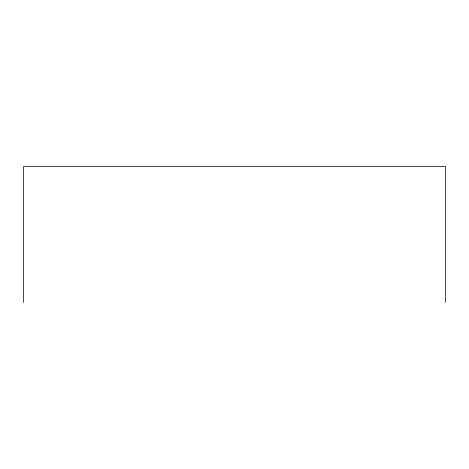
<?xml version="1.0" encoding="UTF-8"?>
<svg xmlns="http://www.w3.org/2000/svg" width="469" height="469" viewBox="0 0 469 469"><rect width="100%" height="100%" fill="white"/><g stroke="black" fill="none" stroke-linecap="round" stroke-linejoin="round"><path stroke-width="0.7" d="M445.55 302.405L445.55 166.595L23.45 166.595L23.45 302.405"/></g></svg>
